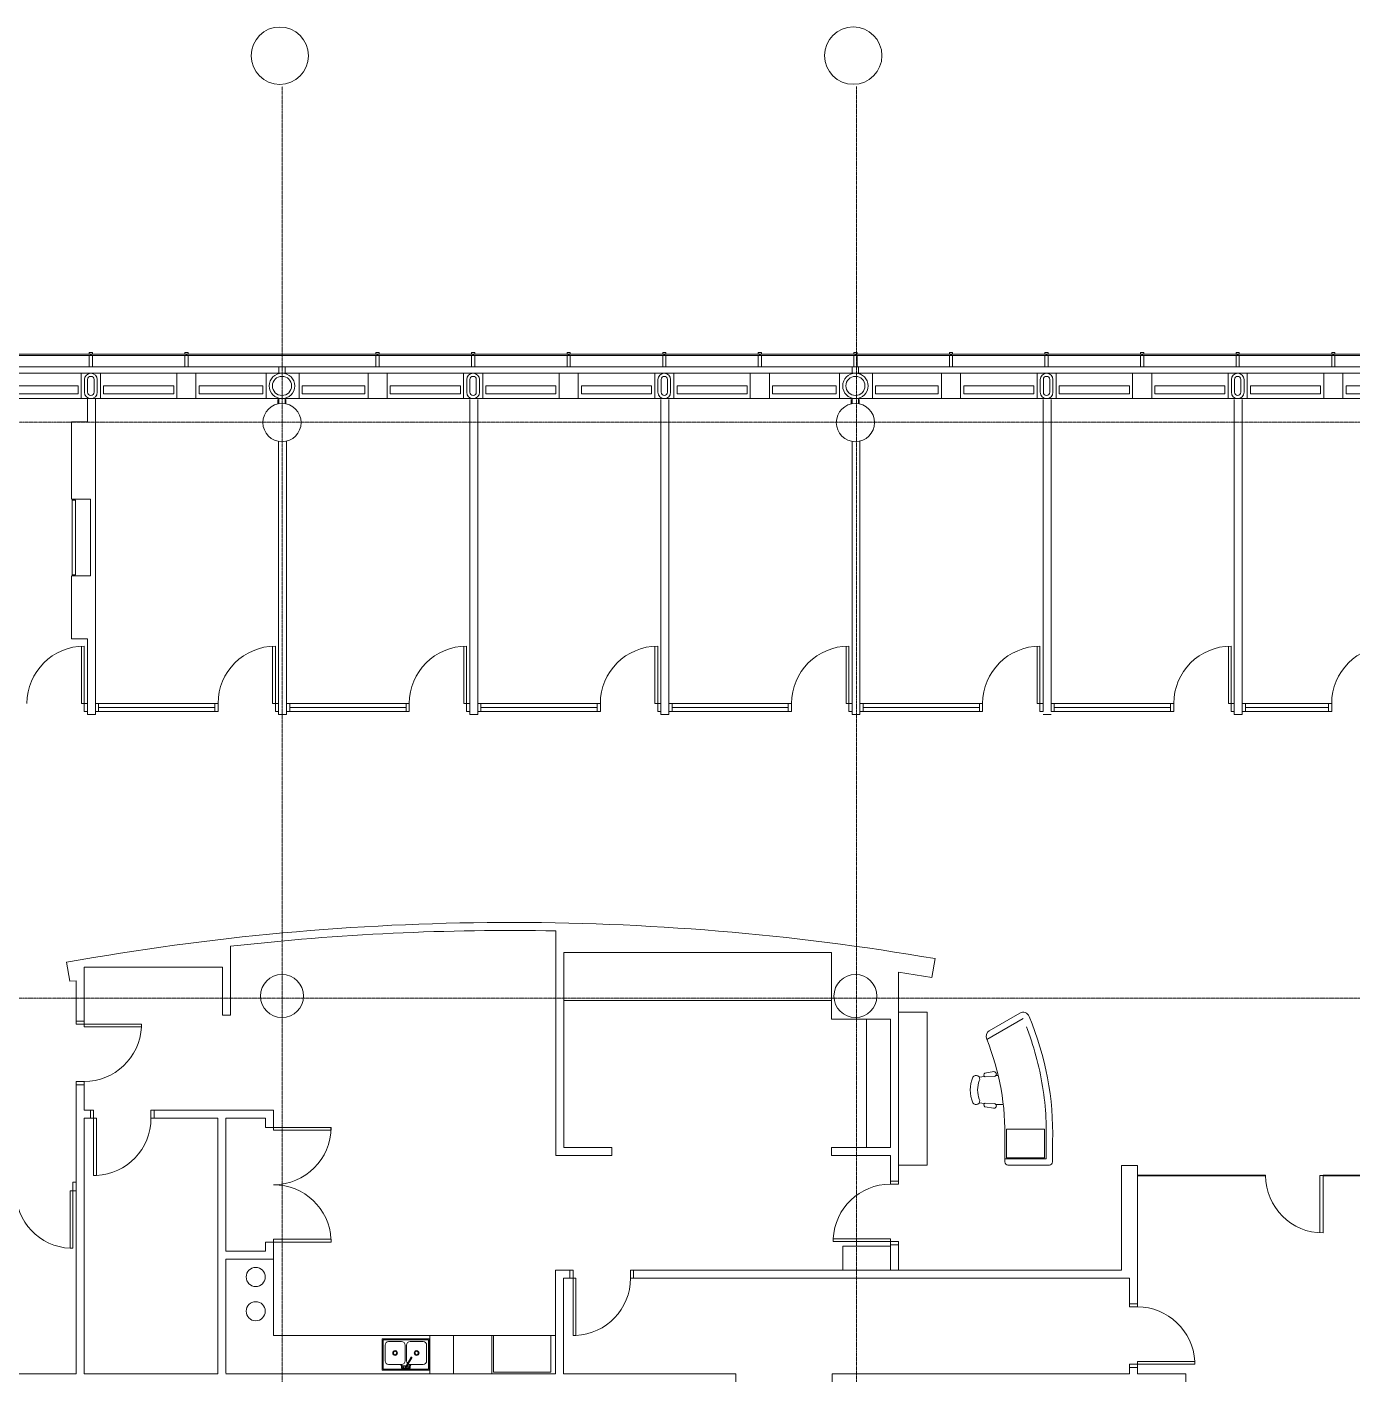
# Model space of a CAD drawing. Header units: inches. Extents: x 1756 to 10721, y -35 to 3002.
# Drawn here: x 7286 to 8118, y 2156 to 3002 of the extents above; entities that cross this region are included whole.
import ezdxf

# ---------------------------------------------------------------- set-up
doc = ezdxf.new("R2010")
doc.units = ezdxf.units.IN
doc.header["$MEASUREMENT"] = 0
for name, pattern in [('IMPORT-CENTER2 _2_', [1.125, 0.75, -0.125, 0.125, -0.125]), ('IMPORT-DGN Style 2 _2_', [122.782872, 73.669723, -49.113149]), ('IMPORT-DGN Style 3 _2_', [160.735309, 114.810935, -45.924374])]:
    doc.linetypes.add(name, pattern=pattern)
for name, color, linetype, lineweight in [('A-DOOR', 31, 'Continuous', 18), ('A-Eqpm', 250, 'Continuous', 9), ('A-flor-case', 250, 'Continuous', 9), ('A-flor-pfix', 250, 'Continuous', 9), ('A-FURN', 250, 'Continuous', 9), ('A-glaz', 250, 'Continuous', 9), ('A-GLAZ-SILL', 250, 'Continuous', 9), ('A-GRID', 250, 'Continuous', 9), ('A-WALL', 113, 'Continuous', 18), ('Occupancy Load Calculation', 250, 'Continuous', 9), ('S-Cols', 250, 'Continuous', 9), ('USB 03_modified_dwg', 252, 'Continuous', 9)]:
    doc.layers.add(name, color=color, linetype=linetype, lineweight=lineweight)

# ---------------------------------------------------------------- blocks, each defined once
blk = doc.blocks.new('USB 03_modified_dwg_ADO102-412644-Overall Floor Plan')
at = {"layer": 'A-DOOR', "color": 250, "lineweight": 9, "flags": 128}
blk.add_lwpolyline([(996.13, 2421.78), (996.13, 2385.83), (997.87, 2385.83), (997.87, 2421.83)], dxfattribs=at)
at = {"layer": 'A-DOOR', "color": 250, "lineweight": 9}
blk.add_arc((997.87, 2385.83), 36, 90, 180, dxfattribs=at)
blk = doc.blocks.new('USB 03_modified_dwg_ADO102-412647-Overall Floor Plan')
at = {"layer": 'A-DOOR', "color": 250, "lineweight": 9, "flags": 128}
blk.add_lwpolyline([(1095.25, 2421.78), (1095.25, 2385.83), (1097, 2385.83), (1097, 2421.83)], dxfattribs=at)
at = {"layer": 'A-DOOR', "color": 250, "lineweight": 9}
blk.add_arc((1097, 2385.83), 36, 90, 180, dxfattribs=at)
blk = doc.blocks.new('USB 03_modified_dwg_ADO102-412648-Overall Floor Plan')
at = {"layer": 'A-DOOR', "color": 250, "lineweight": 9, "flags": 128}
blk.add_lwpolyline([(876.13, 2421.78), (876.13, 2385.83), (877.87, 2385.83), (877.87, 2421.83)], dxfattribs=at)
at = {"layer": 'A-DOOR', "color": 250, "lineweight": 9}
blk.add_arc((877.87, 2385.83), 36, 90, 180, dxfattribs=at)
blk = doc.blocks.new('USB 03_modified_dwg_ADO102-412649-Overall Floor Plan')
at = {"layer": 'A-DOOR', "color": 250, "lineweight": 9, "flags": 128}
blk.add_lwpolyline([(756.13, 2421.78), (756.13, 2385.83), (757.87, 2385.83), (757.87, 2421.83)], dxfattribs=at)
at = {"layer": 'A-DOOR', "color": 250, "lineweight": 9}
blk.add_arc((757.87, 2385.83), 36, 90, 180, dxfattribs=at)
blk = doc.blocks.new('USB 03_modified_dwg_ADO102-412650-Overall Floor Plan')
at = {"layer": 'A-DOOR', "color": 250, "lineweight": 9, "flags": 128}
blk.add_lwpolyline([(636.13, 2421.78), (636.13, 2385.83), (637.87, 2385.83), (637.87, 2421.83)], dxfattribs=at)
at = {"layer": 'A-DOOR', "color": 250, "lineweight": 9}
blk.add_arc((637.87, 2385.83), 36, 90, 180, dxfattribs=at)
blk = doc.blocks.new('USB 03_modified_dwg_ADO102-412651-Overall Floor Plan')
at = {"layer": 'A-DOOR', "color": 250, "lineweight": 9, "flags": 128}
blk.add_lwpolyline([(516.13, 2421.78), (516.13, 2385.83), (517.87, 2385.83), (517.87, 2421.83)], dxfattribs=at)
at = {"layer": 'A-DOOR', "color": 250, "lineweight": 9}
blk.add_arc((517.87, 2385.83), 36, 90, 180, dxfattribs=at)
blk = doc.blocks.new('USB 03_modified_dwg_ADO102-412652-Overall Floor Plan')
at = {"layer": 'A-DOOR', "color": 250, "lineweight": 9, "flags": 128}
blk.add_lwpolyline([(396.13, 2421.78), (396.13, 2385.83), (397.87, 2385.83), (397.87, 2421.83)], dxfattribs=at)
at = {"layer": 'A-DOOR', "color": 250, "lineweight": 9}
blk.add_arc((397.87, 2385.83), 36, 90, 180, dxfattribs=at)
blk = doc.blocks.new('USB 03_modified_dwg_ADO102-412653-Overall Floor Plan')
at = {"layer": 'A-DOOR', "color": 250, "lineweight": 9, "flags": 128}
blk.add_lwpolyline([(276.13, 2421.78), (276.13, 2385.83), (277.87, 2385.83), (277.87, 2421.83)], dxfattribs=at)
at = {"layer": 'A-DOOR', "color": 250, "lineweight": 9}
blk.add_arc((277.87, 2385.83), 36, 90, 180, dxfattribs=at)
blk = doc.blocks.new('USB 03_modified_dwg_S2233T-412654-Overall Floor Plan')
at = {"layer": 'A-flor-pfix'}
for p, q in [((-2.52, 18.88), (0.07, 18.88)), ((-0.32, 19.56), (3.43, 13.07)), ((0.32, 19.94), (4.07, 13.44)), ((2.52, 18.88), (0.94, 18.88)), ((-14.5, 15.5), (-14.5, 4.5)), ((-12, 18), (-3, 18)), ((-0.5, 15.5), (-0.5, 4.5)), ((0.5, 15.5), (0.5, 4.5)), ((3, 18), (12, 18)), ((14.5, 15.5), (14.5, 4.5)), ((-12, 2), (-3, 2)), ((3, 2), (12, 2))]:
    blk.add_line(p, q, dxfattribs=at)
at = {"layer": 'A-flor-pfix', "flags": 128}
for points in [[(-16.5, 22), (16.5, 22), (16.5, 0), (-16.5, 0)], [(-15.75, 21.25), (15.75, 21.25), (15.75, 0.75), (-15.75, 0.75)]]:
    blk.add_lwpolyline(points, close=True, dxfattribs=at)
for points in [[(-2.58, 19.52), (-3.59, 18.51), (-3.24, 18.16), (-2.23, 19.17)], [(-3.13, 18.98), (-3.13, 20.63), (3.13, 20.63), (3.13, 18.98)], [(2.58, 19.52), (3.59, 18.51), (3.24, 18.16), (2.23, 19.17)]]:
    blk.add_lwpolyline(points, dxfattribs=at)
at = {"layer": 'A-flor-pfix'}
for centre, radius in [((-7.5, 10), 1.69), ((-7.5, 10), 1.13), ((7.5, 10), 1.69), ((7.5, 10), 1.13)]:
    blk.add_circle(centre, radius, dxfattribs=at)
for centre, radius, start, end in [((-2, 19.75), 0.625, 248.58324, 201.41676), ((0, 19.75), 0.375, 30.00073, 210.00597), ((2, 19.75), 0.625, 338.5744, 291.40791), ((-12, 15.5), 2.5, 90, 180), ((-3, 15.5), 2.5, 360, 90), ((3, 15.5), 2.5, 139.83366, 180), ((3, 15.5), 2.5, 90, 122.24824), ((3.75, 13.25), 0.375, 209.99549, 30.00073), ((12, 15.5), 2.5, 360, 90), ((-12, 4.5), 2.5, 180, 270), ((-3, 4.5), 2.5, 270, 0), ((3, 4.5), 2.5, 180, 270), ((12, 4.5), 2.5, 270, 0)]:
    blk.add_arc(centre, radius, start, end, dxfattribs=at)
blk = doc.blocks.new('USB 03_modified_dwg-397434-Overall Floor Plan')
at = {"layer": 'A-DOOR', "color": 250, "lineweight": 9, "flags": 128}
for points in [[(272.74, 2186.52), (277.74, 2186.52), (277.74, 2184.52), (272.74, 2184.52)], [(277.74, 2184.52), (313.7, 2184.52), (313.7, 2182.77), (277.74, 2182.77)], [(272.74, 2148.52), (277.74, 2148.52), (277.74, 2146.52), (272.74, 2146.52)], [(283.74, 2125.52), (285.49, 2125.52), (285.49, 2089.56), (283.74, 2089.56)], [(396.74, 2119.73), (432.77, 2119.73), (432.77, 2117.98), (396.74, 2117.98)], [(270.74, 2085.33), (272.74, 2085.33), (272.74, 2079.83), (270.74, 2079.83)], [(268.99, 2079.83), (270.74, 2079.83), (270.74, 2043.83), (268.99, 2043.83)], [(396.74, 2049.48), (432.77, 2049.48), (432.77, 2047.73), (396.74, 2047.73)], [(784, 2048.08), (748.04, 2048.08), (748.04, 2049.83), (784, 2049.83)], [(584.75, 2025.08), (586.5, 2025.08), (586.5, 1989.12), (584.75, 1989.12)], [(939, 1972.83), (975, 1972.83), (975, 1971.08), (939, 1971.08)]]:
    blk.add_lwpolyline(points, close=True, dxfattribs=at)
blk.add_lwpolyline([(1053.58, 2053.53), (1053.58, 2089.53), (1055.58, 2089.53), (1055.58, 2053.47)], dxfattribs=at)
at = {"layer": 'A-DOOR', "color": 250, "lineweight": 9}
for centre, radius, start, end in [((277.74, 2184.52), 36, 270, 357.21369), ((283.74, 2125.52), 36, 272.78631, 0), ((396.75, 2119.75), 36.01, 269.97742, 359.97739), ((1055.58, 2089.53), 36.06, 180, 270), ((396.72, 2047.64), 36.09, 2.92946, 89.94712), ((784, 2048.08), 36, 90, 177.21369), ((270.82, 2079.86), 36.08, 180.05209, 267.09391), ((584.67, 2025.11), 36.08, 272.90609, 359.94791), ((938.97, 1971), 36.08, 2.90609, 89.94791)]:
    blk.add_arc(centre, radius, start, end, dxfattribs=at)
at = {"layer": 'A-Eqpm', "flags": 128}
for points in [[(270.37, 2513.51), (272.37, 2513.51), (272.37, 2466.51), (270.37, 2466.51)], [(494.75, 1965.08), (494.75, 1989.08), (509.75, 1989.08), (509.75, 1965.08)], [(509.75, 1965.08), (509.75, 1989.08), (533.75, 1989.08), (533.75, 1965.08)], [(534.75, 1989.08), (534.75, 1966.08), (570.75, 1966.08), (570.75, 1989.08)]]:
    blk.add_lwpolyline(points, close=True, dxfattribs=at)
at = {"layer": 'A-Eqpm'}
for centre in [(385.49, 2025.83), (385.49, 2004.33)]:
    blk.add_circle(centre, 6, dxfattribs=at)
at = {"layer": 'A-flor-case'}
blk.add_line((747, 2199.46), (579, 2199.46), dxfattribs=at)
at = {"layer": 'A-flor-case', "flags": 128}
for points in [[(807, 2192.08), (789, 2192.08), (789, 2096.08), (807, 2096.08)], [(784, 2187.58), (769, 2187.58), (769, 2107.08), (784, 2107.08)], [(754, 2045.08), (784, 2045.08), (784, 2030.08), (754, 2030.08)]]:
    blk.add_lwpolyline(points, close=True, dxfattribs=at)
blk.add_lwpolyline([(573.75, 1989.08), (396.74, 1989.08), (396.74, 2037.08)], dxfattribs=at)
at = {"layer": 'A-FURN'}
for p, q in [((846.05, 2180.42), (865.25, 2191.54)), ((843.12, 2151.63), (839.7, 2151.32)), ((843.31, 2153.74), (848.94, 2154.72)), ((843.51, 2151.48), (849.24, 2151.64)), ((851.66, 2152.32), (850.2, 2152.28)), ((843.12, 2134.8), (839.7, 2135.11)), ((843.31, 2132.69), (848.94, 2131.71)), ((843.51, 2134.95), (849.24, 2134.79)), ((854.82, 2134.04), (850.2, 2134.15)), ((885.75, 2098.08), (885.75, 2110.79)), ((883.75, 2096.08), (857.75, 2096.08))]:
    blk.add_line(p, q, dxfattribs=at)
at = {"layer": 'A-FURN', "linetype": 'IMPORT-DGN Style 2 _2_'}
blk.add_line((844.54, 2174.92), (867.24, 2188.08), dxfattribs=at)
at = {"layer": 'A-FURN', "linetype": 'IMPORT-DGN Style 3 _2_', "flags": 128}
blk.add_lwpolyline([(856.75, 2100.58), (856.75, 2118.58), (880.75, 2118.58), (880.75, 2100.58)], close=True, dxfattribs=at)
at = {"layer": 'A-FURN', "flags": 128}
blk.add_lwpolyline([(855.75, 2099.08), (855.75, 2098.08), (855.75, 2111.24)], dxfattribs=at)
at = {"layer": 'A-FURN', "linetype": 'IMPORT-DGN Style 2 _2_', "flags": 128}
blk.add_lwpolyline([(881.75, 2110.84), (881.75, 2100.08), (855.75, 2100.08)], dxfattribs=at)
at = {"layer": 'A-FURN'}
for centre, radius, start, end in [((867.25, 2188.08), 4, 18.85637, 120.08741), ((697.47, 2116.2), 188.36, 358.35143, 22.85768), ((848.05, 2176.96), 4, 120.08741, 206.61805), ((697.47, 2116.2), 158.36, 358.20204, 21.85364), ((857.75, 2111.21), 2, 178.21329, 180), ((887.75, 2110.76), 2, 178.36012, 180), ((857.75, 2098.08), 2, 180, 270), ((883.75, 2098.08), 2, 270, 0)]:
    blk.add_arc(centre, radius, start, end, dxfattribs=at)
at = {"layer": 'A-FURN', "linetype": 'IMPORT-DGN Style 2 _2_'}
blk.add_arc((697.47, 2116.2), 184.36, 358.33364, 22.94403, dxfattribs=at)
at = {"layer": 'A-FURN'}
for centre, major_axis, start_param, end_param in [((855.84, 2143.22), (21.74, 0), 2.744723, 3.538462), ((837.76, 2150.12), (2.31, 0), 5.765128, 8.8791), ((856.17, 2143.22), (17.49, 0), 2.787525, 3.49566), ((843.78, 2152.64), (1.24, 0), 1.958669, 4.498016), ((848.84, 2153.16), (1.64, 0), 4.956854, 7.792664), ((837.76, 2136.31), (2.31, 0), 3.68727, 6.801243), ((843.78, 2133.79), (1.24, 0), 1.78517, 4.324516), ((848.84, 2133.27), (1.64, 0), 4.773706, 7.609517)]:
    blk.add_ellipse(centre, major_axis=major_axis, ratio=0.958333, start_param=start_param, end_param=end_param, dxfattribs=at)
at = {"layer": 'A-glaz'}
for p, q in [((281.75, 2604.2), (281.75, 2605.2)), ((282.25, 2604.2), (282.25, 2605.2)), ((341.75, 2604.2), (341.75, 2605.2)), ((342.25, 2604.2), (342.25, 2605.2)), ((461.75, 2604.2), (461.75, 2605.2)), ((462.25, 2604.2), (462.25, 2605.2)), ((521.75, 2604.2), (521.75, 2605.2)), ((522.25, 2604.2), (522.25, 2605.2)), ((581.75, 2604.2), (581.75, 2605.2)), ((582.25, 2604.2), (582.25, 2605.2)), ((641.75, 2604.2), (641.75, 2605.2)), ((642.25, 2604.2), (642.25, 2605.2)), ((701.75, 2604.2), (701.75, 2605.2)), ((702.25, 2604.2), (702.25, 2605.2)), ((761.75, 2604.2), (761.75, 2605.2)), ((762.25, 2604.2), (762.25, 2605.2)), ((821.75, 2604.2), (821.75, 2605.2)), ((822.25, 2604.2), (822.25, 2605.2)), ((881.75, 2604.2), (881.75, 2605.2)), ((882.25, 2604.2), (882.25, 2605.2)), ((941.75, 2604.2), (941.75, 2605.2)), ((942.25, 2604.2), (942.25, 2605.2)), ((1001.75, 2604.2), (1001.75, 2605.2)), ((1002.25, 2604.2), (1002.25, 2605.2)), ((1061.75, 2604.2), (1061.75, 2605.2)), ((1062.25, 2604.2), (1062.25, 2605.2)), ((281, 2597.2), (281, 2604.2)), ((283, 2597.2), (283, 2604.2)), ((341, 2597.2), (341, 2604.2)), ((343, 2597.2), (343, 2604.2)), ((461, 2597.2), (461, 2604.2)), ((463, 2597.2), (463, 2604.2)), ((521, 2597.2), (521, 2604.2)), ((523, 2597.2), (523, 2604.2)), ((581, 2597.2), (581, 2604.2)), ((583, 2597.2), (583, 2604.2)), ((641, 2597.2), (641, 2604.2)), ((643, 2597.2), (643, 2604.2)), ((701, 2597.2), (701, 2604.2)), ((703, 2597.2), (703, 2604.2)), ((761, 2597.2), (761, 2604.2)), ((763, 2597.2), (763, 2604.2)), ((821, 2597.2), (821, 2604.2)), ((823, 2597.2), (823, 2604.2)), ((881, 2597.2), (881, 2604.2)), ((883, 2597.2), (883, 2604.2)), ((941, 2597.2), (941, 2604.2)), ((943, 2597.2), (943, 2604.2)), ((1001, 2597.2), (1001, 2604.2)), ((1003, 2597.2), (1003, 2604.2)), ((1061, 2597.2), (1061, 2604.2)), ((1063, 2597.2), (1063, 2604.2)), ((359.87, 2383.33), (286.87, 2383.33)), ((479.87, 2383.33), (406.87, 2383.33)), ((599.87, 2383.33), (526.87, 2383.33)), ((719.87, 2383.33), (646.87, 2383.33)), ((839.87, 2383.33), (766.87, 2383.33)), ((959.87, 2383.33), (886.87, 2383.33)), ((1059, 2383.33), (1006.87, 2383.33))]:
    blk.add_line(p, q, dxfattribs=at)
at = {"layer": 'A-glaz', "flags": 128}
for points in [[(2965, 2602.79), (2966.25, 2602.79), (2966.25, 2605.2), (-0.87, 2605.2), (-0.87, 2563.2)], [(283, 2605.2), (283, 2606.2), (281, 2606.2), (281, 2605.2)], [(343, 2605.2), (343, 2606.2), (341, 2606.2), (341, 2605.2)], [(463, 2605.2), (463, 2606.2), (461, 2606.2), (461, 2605.2)], [(523, 2605.2), (523, 2606.2), (521, 2606.2), (521, 2605.2)], [(583, 2605.2), (583, 2606.2), (581, 2606.2), (581, 2605.2)], [(643, 2605.2), (643, 2606.2), (641, 2606.2), (641, 2605.2)], [(703, 2605.2), (703, 2606.2), (701, 2606.2), (701, 2605.2)], [(763, 2605.2), (763, 2606.2), (761, 2606.2), (761, 2605.2)], [(823, 2605.2), (823, 2606.2), (821, 2606.2), (821, 2605.2)], [(881, 2605.2), (881, 2606.2), (883, 2606.2), (883, 2605.2)], [(943, 2605.2), (943, 2606.2), (941, 2606.2), (941, 2605.2)], [(1001, 2605.2), (1001, 2606.2), (1003, 2606.2), (1003, 2605.2)], [(1061, 2605.2), (1061, 2606.2), (1063, 2606.2), (1063, 2605.2)], [(0.13, 2563.2), (0.13, 2604.2), (2966.25, 2604.2)]]:
    blk.add_lwpolyline(points, dxfattribs=at)
for points in [[(1019.53, 2089.78), (939, 2089.78), (939, 2089.28), (1019.53, 2089.28)], [(1055.58, 2089.78), (1094, 2089.78), (1094, 2089.28), (1055.58, 2089.28)]]:
    blk.add_lwpolyline(points, close=True, dxfattribs=at)
at = {"layer": 'A-GLAZ-SILL'}
for p, q in [((5.62, 2597.2), (2957, 2597.2)), ((359.87, 2385.83), (286.87, 2385.83)), ((479.87, 2385.83), (406.87, 2385.83)), ((599.87, 2385.83), (526.87, 2385.83)), ((719.87, 2385.83), (646.87, 2385.83)), ((839.87, 2385.83), (766.87, 2385.83)), ((959.87, 2385.83), (886.87, 2385.83)), ((1059, 2385.83), (1006.87, 2385.83)), ((359.87, 2380.83), (286.87, 2380.83)), ((479.87, 2380.83), (406.87, 2380.83)), ((599.87, 2380.83), (526.87, 2380.83)), ((719.87, 2380.83), (646.87, 2380.83)), ((839.87, 2380.83), (766.87, 2380.83)), ((959.87, 2380.83), (886.87, 2380.83)), ((1059, 2380.83), (1006.87, 2380.83))]:
    blk.add_line(p, q, dxfattribs=at)
at = {"layer": 'A-GLAZ-SILL', "flags": 128}
for points in [[(276, 2593.2), (276, 2577.2), (276, 2593.2), (228, 2593.2), (228, 2577.2), (276, 2577.2), (228, 2577.2), (228, 2593.2)], [(336, 2593.2), (288, 2593.2), (288, 2577.2), (336, 2577.2), (288, 2577.2), (288, 2593.2), (336, 2593.2), (336, 2577.2)], [(392, 2593.2), (392, 2577.2), (392, 2593.2), (348, 2593.2), (348, 2577.2), (392, 2577.2), (348, 2577.2), (348, 2593.2)], [(456, 2593.2), (412.81, 2593.2), (412.81, 2577.2), (456, 2577.2), (456, 2593.2), (456, 2577.2), (412.81, 2577.2), (412.81, 2593.2)], [(516, 2593.2), (516, 2577.2), (468, 2577.2), (468, 2593.2), (516, 2593.2), (516, 2577.2), (468, 2577.2), (468, 2593.2)], [(576, 2593.2), (576, 2577.2), (528, 2577.2), (528, 2593.2), (576, 2593.2), (576, 2577.2), (528, 2577.2), (528, 2593.2)], [(636, 2593.2), (636, 2577.2), (636, 2593.2), (588, 2593.2), (588, 2577.2), (636, 2577.2), (588, 2577.2), (588, 2593.2)], [(696, 2593.2), (696, 2577.2), (696, 2593.2), (648, 2593.2), (648, 2577.2), (696, 2577.2), (648, 2577.2), (648, 2593.2)], [(752, 2593.2), (752, 2577.2), (708, 2577.2), (708, 2593.2), (752, 2593.2), (752, 2577.2), (708, 2577.2), (708, 2593.2)], [(816, 2593.2), (816, 2577.2), (772.81, 2577.2), (772.81, 2593.2), (816, 2593.2), (772.81, 2593.2), (772.81, 2577.2), (816, 2577.2)], [(876, 2593.2), (828, 2593.2), (828, 2577.2), (876, 2577.2), (828, 2577.2), (828, 2593.2), (876, 2593.2), (876, 2577.2)], [(936, 2593.2), (888, 2593.2), (888, 2577.2), (936, 2577.2), (888, 2577.2), (888, 2593.2), (936, 2593.2), (936, 2577.2)], [(996, 2593.2), (948, 2593.2), (948, 2577.2), (996, 2577.2), (948, 2577.2), (948, 2593.2), (996, 2593.2), (996, 2577.2)], [(1056, 2593.2), (1008, 2593.2), (1008, 2577.2), (1056, 2577.2), (1056, 2593.2), (1056, 2577.2), (1008, 2577.2), (1008, 2593.2)], [(1112, 2593.2), (1068, 2593.2), (1068, 2577.2), (1112, 2577.2), (1112, 2593.2), (1112, 2577.2), (1068, 2577.2), (1068, 2593.2)], [(230, 2580.2), (230, 2585.2), (274, 2585.2), (274, 2580.2), (230, 2580.2), (274, 2580.2), (274, 2585.2), (230, 2585.2)], [(290, 2580.2), (334, 2580.2), (334, 2585.2), (290, 2585.2), (290, 2580.2), (290, 2585.2), (334, 2585.2), (334, 2580.2)], [(390, 2580.2), (390, 2585.2), (350, 2585.2), (350, 2580.2), (390, 2580.2), (350, 2580.2), (350, 2585.2), (390, 2585.2)], [(414.7, 2580.2), (414.7, 2585.2), (454, 2585.2), (454, 2580.2), (414.7, 2580.2), (414.7, 2585.2), (454, 2585.2), (454, 2580.2)], [(470, 2580.2), (470, 2585.2), (514, 2585.2), (514, 2580.2), (514, 2585.2), (470, 2585.2), (470, 2580.2), (514, 2580.2)], [(530, 2580.2), (574, 2580.2), (574, 2585.2), (530, 2585.2), (530, 2580.2), (530, 2585.2), (574, 2585.2), (574, 2580.2)], [(590, 2580.2), (634, 2580.2), (590, 2580.2), (590, 2585.2), (634, 2585.2), (634, 2580.2), (634, 2585.2), (590, 2585.2)], [(650, 2580.2), (694, 2580.2), (694, 2585.2), (650, 2585.2), (694, 2585.2), (694, 2580.2), (650, 2580.2), (650, 2585.2)], [(750, 2580.2), (710, 2580.2), (750, 2580.2), (750, 2585.2), (710, 2585.2), (710, 2580.2), (710, 2585.2), (750, 2585.2)], [(774.7, 2580.2), (814, 2580.2), (774.7, 2580.2), (774.7, 2585.2), (814, 2585.2), (814, 2580.2), (814, 2585.2), (774.7, 2585.2)], [(830, 2580.2), (874, 2580.2), (830, 2580.2), (830, 2585.2), (874, 2585.2), (874, 2580.2), (874, 2585.2), (830, 2585.2)], [(890, 2580.2), (890, 2585.2), (934, 2585.2), (934, 2580.2), (934, 2585.2), (890, 2585.2), (890, 2580.2), (934, 2580.2)], [(950, 2580.2), (950, 2585.2), (994, 2585.2), (994, 2580.2), (950, 2580.2), (994, 2580.2), (994, 2585.2), (950, 2585.2)], [(1010, 2580.2), (1054, 2580.2), (1010, 2580.2), (1010, 2585.2), (1054, 2585.2), (1054, 2580.2), (1054, 2585.2), (1010, 2585.2)], [(1110, 2580.2), (1070, 2580.2), (1110, 2580.2), (1110, 2585.2), (1070, 2585.2), (1070, 2580.2), (1070, 2585.2), (1110, 2585.2)]]:
    blk.add_lwpolyline(points, close=True, dxfattribs=at)
at = {"layer": 'A-GRID', "linetype": 'IMPORT-CENTER2 _2_'}
for p, q in [((402.19, 1124.95), (402.19, 2773.12)), ((762.68, 1959.45), (762.68, 2773.17)), ((3130.32, 2562.48), (-371.64, 2562.48)), ((-371.64, 2200.94), (3130.25, 2200.94))]:
    blk.add_line(p, q, dxfattribs=at)
at = {"layer": 'A-GRID'}
for centre in [(400.63, 2792.49), (760.63, 2792.54)]:
    blk.add_circle(centre, 18, dxfattribs=at)
at = {"layer": 'A-WALL', "color": 250, "lineweight": 9}
for p, q in [((400, 2592.95), (400, 2597.2)), ((404, 2592.95), (404, 2597.2)), ((760, 2592.95), (760, 2597.2)), ((764, 2592.95), (764, 2597.2)), ((288, 2593.2), (276, 2593.2)), ((348, 2593.2), (336, 2593.2)), ((412.81, 2593.2), (392, 2593.2)), ((468, 2593.2), (456, 2593.2)), ((528, 2593.2), (516, 2593.2)), ((588, 2593.2), (576, 2593.2)), ((648, 2593.2), (636, 2593.2)), ((708, 2593.2), (696, 2593.2)), ((772.81, 2593.2), (752, 2593.2)), ((828, 2593.2), (816, 2593.2)), ((888, 2593.2), (876, 2593.2)), ((948, 2593.2), (936, 2593.2)), ((1008, 2593.2), (996, 2593.2)), ((1068, 2593.2), (1056, 2593.2)), ((288, 2577.2), (276, 2577.2)), ((279.87, 2562.58), (279.87, 2577.2)), ((279.87, 2577.2), (279.87, 2562.58)), ((284.87, 2378.83), (284.87, 2577.2)), ((284.87, 2577.2), (284.87, 2378.83)), ((348, 2577.2), (336, 2577.2)), ((412.81, 2577.2), (392, 2577.2)), ((399.39, 2573.91), (399.39, 2576.61)), ((399.39, 2576.61), (399.39, 2573.91)), ((400, 2574.03), (400, 2577.45)), ((404, 2574.03), (404, 2577.45)), ((404.39, 2573.96), (404.39, 2576.61)), ((404.39, 2576.61), (404.39, 2573.96)), ((468, 2577.2), (456, 2577.2)), ((528, 2577.2), (516, 2577.2)), ((519.87, 2378.83), (519.87, 2576.61)), ((519.87, 2576.61), (519.87, 2378.83)), ((524.87, 2378.83), (524.87, 2576.61)), ((524.87, 2576.61), (524.87, 2378.83)), ((588, 2577.2), (576, 2577.2)), ((648, 2577.2), (636, 2577.2)), ((639.87, 2378.83), (639.87, 2576.61)), ((639.87, 2576.61), (639.87, 2378.83)), ((644.87, 2378.83), (644.87, 2576.61)), ((644.87, 2576.61), (644.87, 2378.83)), ((708, 2577.2), (696, 2577.2)), ((772.81, 2577.2), (752, 2577.2)), ((759.39, 2573.91), (759.39, 2576.61)), ((759.39, 2576.61), (759.39, 2573.91)), ((760, 2574.03), (760, 2577.45)), ((764, 2574.03), (764, 2577.45)), ((764.39, 2573.96), (764.39, 2576.61)), ((764.39, 2576.61), (764.39, 2573.96)), ((828, 2577.2), (816, 2577.2)), ((888, 2577.2), (876, 2577.2)), ((879.87, 2385.83), (879.87, 2576.61)), ((879.87, 2576.61), (879.87, 2385.83)), ((884.87, 2385.83), (884.87, 2576.61)), ((884.87, 2576.61), (884.87, 2385.83)), ((948, 2577.2), (936, 2577.2)), ((1008, 2577.2), (996, 2577.2)), ((999.87, 2378.83), (999.87, 2576.61)), ((999.87, 2576.61), (999.87, 2378.83)), ((1004.87, 2378.83), (1004.87, 2576.61)), ((1004.87, 2576.61), (1004.87, 2378.83)), ((1068, 2577.2), (1056, 2577.2)), ((279.87, 2562.58), (269.88, 2562.58)), ((279.87, 2562.58), (269.88, 2562.58)), ((269.88, 2562.58), (269.88, 2514.01)), ((269.88, 2562.58), (269.88, 2514.01)), ((399.87, 2378.83), (399.87, 2550.49)), ((399.87, 2550.49), (399.87, 2378.83)), ((404.87, 2378.83), (404.87, 2550.44)), ((404.87, 2550.44), (404.87, 2378.83)), ((759.87, 2378.83), (759.87, 2550.49)), ((759.87, 2550.49), (759.87, 2378.83)), ((764.87, 2378.83), (764.87, 2550.44)), ((764.87, 2550.44), (764.87, 2378.83)), ((269.88, 2514.01), (281.88, 2514.01)), ((269.88, 2514.01), (281.88, 2514.01)), ((281.88, 2514.01), (281.88, 2466.01)), ((281.88, 2514.01), (281.88, 2466.01)), ((281.88, 2466.01), (269.88, 2466.01)), ((281.88, 2466.01), (269.88, 2466.01)), ((269.88, 2466.01), (269.88, 2426.33)), ((269.88, 2466.01), (269.88, 2426.33)), ((279.87, 2426.33), (269.88, 2426.33)), ((279.87, 2426.33), (269.88, 2426.33)), ((279.87, 2378.83), (279.87, 2426.33)), ((279.87, 2426.33), (279.87, 2378.83)), ((359.87, 2380.83), (359.87, 2385.83)), ((359.87, 2380.83), (359.87, 2385.83)), ((361.88, 2385.83), (359.87, 2385.83)), ((359.87, 2385.83), (361.88, 2385.83)), ((361.88, 2380.83), (361.88, 2385.83)), ((361.88, 2380.83), (361.88, 2385.83)), ((479.87, 2380.83), (479.87, 2385.83)), ((479.87, 2380.83), (479.87, 2385.83)), ((481.88, 2385.83), (479.87, 2385.83)), ((479.87, 2385.83), (481.88, 2385.83)), ((481.88, 2380.83), (481.88, 2385.83)), ((481.88, 2380.83), (481.88, 2385.83)), ((599.87, 2380.83), (599.87, 2385.83)), ((599.87, 2380.83), (599.87, 2385.83)), ((601.88, 2385.83), (599.87, 2385.83)), ((599.87, 2385.83), (601.88, 2385.83)), ((601.88, 2380.83), (601.88, 2385.83)), ((601.88, 2380.83), (601.88, 2385.83)), ((719.87, 2380.83), (719.87, 2385.83)), ((719.87, 2380.83), (719.87, 2385.83)), ((721.88, 2385.83), (719.87, 2385.83)), ((719.87, 2385.83), (721.88, 2385.83)), ((721.88, 2380.83), (721.88, 2385.83)), ((721.88, 2380.83), (721.88, 2385.83)), ((839.87, 2380.83), (839.87, 2385.83)), ((839.87, 2380.83), (839.87, 2385.83)), ((841.88, 2385.83), (839.87, 2385.83)), ((839.87, 2385.83), (841.88, 2385.83)), ((841.88, 2380.83), (841.88, 2385.83)), ((841.88, 2380.83), (841.88, 2385.83)), ((959.87, 2380.83), (959.87, 2385.83)), ((959.87, 2380.83), (959.87, 2385.83)), ((961.88, 2385.83), (959.87, 2385.83)), ((959.87, 2385.83), (961.88, 2385.83)), ((961.88, 2380.83), (961.88, 2385.83)), ((961.88, 2380.83), (961.88, 2385.83)), ((1059, 2380.83), (1059, 2385.83)), ((1059, 2380.83), (1059, 2385.83)), ((1061, 2385.83), (1059, 2385.83)), ((1059, 2385.83), (1061, 2385.83)), ((1061, 2380.83), (1061, 2385.83)), ((1061, 2380.83), (1061, 2385.83)), ((284.87, 2378.83), (279.87, 2378.83)), ((284.87, 2378.83), (279.87, 2378.83)), ((361.88, 2380.83), (359.87, 2380.83)), ((359.87, 2380.83), (361.88, 2380.83)), ((404.87, 2378.83), (399.87, 2378.83)), ((404.87, 2378.83), (399.87, 2378.83)), ((481.88, 2380.83), (479.87, 2380.83)), ((479.87, 2380.83), (481.88, 2380.83)), ((519.87, 2378.83), (524.87, 2378.83)), ((519.87, 2378.83), (524.87, 2378.83)), ((601.88, 2380.83), (599.87, 2380.83)), ((599.87, 2380.83), (601.88, 2380.83)), ((644.87, 2378.83), (639.87, 2378.83)), ((644.87, 2378.83), (639.87, 2378.83)), ((721.88, 2380.83), (719.87, 2380.83)), ((719.87, 2380.83), (721.88, 2380.83)), ((759.87, 2378.83), (764.87, 2378.83)), ((759.87, 2378.83), (764.87, 2378.83)), ((841.88, 2380.83), (839.87, 2380.83)), ((839.87, 2380.83), (841.88, 2380.83)), ((884.87, 2378.83), (879.87, 2378.83)), ((879.87, 2378.83), (884.87, 2378.83)), ((961.88, 2380.83), (959.87, 2380.83)), ((959.87, 2380.83), (961.88, 2380.83)), ((1004.87, 2378.83), (999.87, 2378.83)), ((1004.87, 2378.83), (999.87, 2378.83)), ((1061, 2380.83), (1059, 2380.83)), ((1059, 2380.83), (1061, 2380.83))]:
    blk.add_line(p, q, dxfattribs=at)
at = {"layer": 'A-WALL', "color": 250, "lineweight": 9, "flags": 128}
for points in [[(277.87, 2385.83), (279.87, 2385.83), (279.87, 2380.83), (277.87, 2380.83)], [(286.87, 2385.83), (284.87, 2385.83), (284.87, 2380.83), (286.87, 2380.83)], [(397.87, 2385.83), (399.87, 2385.83), (399.87, 2380.83), (397.87, 2380.83)], [(406.87, 2385.83), (404.87, 2385.83), (404.87, 2380.83), (406.87, 2380.83)], [(517.87, 2385.83), (519.87, 2385.83), (519.87, 2380.83), (517.87, 2380.83)], [(526.87, 2385.83), (524.87, 2385.83), (524.87, 2380.83), (526.87, 2380.83)], [(637.87, 2385.83), (639.87, 2385.83), (639.87, 2380.83), (637.87, 2380.83)], [(646.87, 2385.83), (644.87, 2385.83), (644.87, 2380.83), (646.87, 2380.83)], [(757.88, 2385.83), (759.87, 2385.83), (759.87, 2380.83), (757.88, 2380.83)], [(766.87, 2385.83), (764.87, 2385.83), (764.87, 2380.83), (766.87, 2380.83)], [(877.87, 2385.83), (879.87, 2385.83), (879.87, 2380.83), (877.87, 2380.83)], [(886.87, 2385.83), (884.87, 2385.83), (884.87, 2380.83), (886.87, 2380.83)], [(997.87, 2385.83), (999.87, 2385.83), (999.87, 2380.83), (997.87, 2380.83)], [(1006.87, 2385.83), (1004.87, 2385.83), (1004.87, 2380.83), (1006.87, 2380.83)], [(283.74, 2130.52), (281.74, 2130.52), (281.74, 2125.52), (283.74, 2125.52)], [(319.74, 2130.52), (321.74, 2130.52), (321.74, 2125.52), (319.74, 2125.52)], [(784, 2048.08), (789, 2048.08), (789, 2046.08), (784, 2046.08)], [(582.75, 2030.08), (584.75, 2030.08), (584.75, 2025.08), (582.75, 2025.08)], [(620.75, 2030.08), (622.75, 2030.08), (622.75, 2025.08), (620.75, 2025.08)], [(934, 1971.08), (939, 1971.08), (939, 1969.08), (934, 1969.08)]]:
    blk.add_lwpolyline(points, close=True, dxfattribs=at)
for points in [[(812.02, 2225.69), (810.07, 2213.85), (789, 2217.15), (789, 2086.08), (784, 2086.08), (784, 2084.08), (789, 2084.08), (789, 2086.08), (784, 2086.08), (784, 2102.08), (747, 2102.08), (747, 2107.08), (784, 2107.08), (784, 2187.58), (747, 2187.58), (747, 2229.46), (579, 2229.46), (579, 2107.08), (609, 2107.08), (609, 2102.08), (574, 2102.08), (574, 2243.13)], [(369.75, 2233.44), (369.75, 2190.25), (364.75, 2190.25), (364.75, 2220.25), (277.74, 2220.25), (277.74, 2186.52), (272.74, 2186.52), (272.74, 2211.81), (268.86, 2211.49), (266.75, 2223.38)], [(5.62, 1965.08), (272.74, 1965.08), (272.74, 2146.52), (277.74, 2146.52), (277.74, 2130.52), (281.74, 2130.52), (281.74, 2125.52), (277.74, 2125.52), (277.74, 1965.08), (361.74, 1965.08)], [(366.74, 1965.39), (366.74, 2037.08), (396.74, 2037.08), (396.74, 2047.73), (391.74, 2047.73), (391.74, 2042.08), (366.74, 2042.08), (366.74, 2125.52), (391.74, 2125.52), (391.74, 2119.73), (396.74, 2119.73), (396.74, 2130.52), (321.74, 2130.52), (321.74, 2125.52), (361.74, 2125.52), (361.74, 1965.08)], [(939, 2007.08), (939, 2095.78), (929, 2095.78), (929, 2030.08), (622.75, 2030.08), (622.75, 2025.08), (934, 2025.08), (934, 2009.08), (939, 2009.08), (939, 2007.08), (934, 2007.08), (934, 2009.08)], [(789, 2030.08), (789, 2046.08), (784, 2046.08), (784, 2030.08)], [(366.74, 1965.08), (573.75, 1965.08), (573.75, 2030.08), (582.75, 2030.08), (582.75, 2025.08), (578.75, 2025.08), (578.75, 1965.08), (687, 1965.08)], [(691.5, 1928.7), (687, 1928.7), (687, 1965.08)], [(934, 1969.08), (934, 1965.08), (747.5, 1965.08), (747.5, 1928.7), (731.5, 1928.7)], [(939, 1969.08), (939, 1965.08), (969.5, 1965.08), (969.5, 1686.2), (1040.75, 1686.2)]]:
    blk.add_lwpolyline(points, dxfattribs=at)
at = {"layer": 'A-WALL', "color": 250, "lineweight": 9}
for radius, start, end in [(1571.31, 80.2508, 100.2347), (1566.31, 88.97342, 96.45863)]:
    blk.add_arc((545.94, 677.07), radius, start, end, dxfattribs=at)
at = {"layer": 'Occupancy Load Calculation', "flags": 128}
blk.add_lwpolyline([(51.83, 1124.95), (51.83, 2577.2), (2937, 2577.2), (2937, 52.2)], dxfattribs=at)
at = {"layer": 'S-Cols'}
for p, q in [((278, 2581.2), (278, 2589.2)), ((280, 2581.2), (280, 2589.2)), ((284, 2581.2), (284, 2589.2)), ((286, 2581.2), (286, 2589.2)), ((518, 2581.2), (518, 2589.2)), ((520, 2581.2), (520, 2589.2)), ((524, 2581.2), (524, 2589.2)), ((526, 2581.2), (526, 2589.2)), ((638, 2581.2), (638, 2589.2)), ((640, 2581.2), (640, 2589.2)), ((644, 2581.2), (644, 2589.2)), ((646, 2581.2), (646, 2589.2)), ((878, 2581.2), (878, 2589.2)), ((880, 2581.2), (880, 2589.2)), ((884, 2581.2), (884, 2589.2)), ((886, 2581.2), (886, 2589.2)), ((998, 2581.2), (998, 2589.2)), ((1000, 2581.2), (1000, 2589.2)), ((1004, 2581.2), (1004, 2589.2)), ((1006, 2581.2), (1006, 2589.2))]:
    blk.add_line(p, q, dxfattribs=at)
for centre, radius in [((402, 2585.2), 8), ((402, 2585.2), 6), ((762, 2585.2), 8), ((762, 2585.2), 6), ((402, 2562.2), 12), ((762, 2562.2), 12), ((402, 2202.2), 13.5), ((762, 2202.2), 13.5)]:
    blk.add_circle(centre, radius, dxfattribs=at)
for centre, radius, start, end in [((282, 2589.2), 4, 0, 180), ((282, 2589.2), 2, 0, 180), ((522, 2589.2), 4, 0, 180), ((522, 2589.2), 2, 0, 180), ((642, 2589.2), 4, 0, 180), ((642, 2589.2), 2, 0, 180), ((882, 2589.2), 4, 0, 180), ((882, 2589.2), 2, 0, 180), ((1002, 2589.2), 4, 0, 180), ((1002, 2589.2), 2, 0, 180), ((282, 2581.2), 4, 180, 0), ((282, 2581.2), 2, 180, 0), ((522, 2581.2), 4, 180, 0), ((522, 2581.2), 2, 180, 0), ((642, 2581.2), 4, 180, 0), ((642, 2581.2), 2, 180, 0), ((882, 2581.2), 4, 180, 0), ((882, 2581.2), 2, 180, 0), ((1002, 2581.2), 4, 180, 0), ((1002, 2581.2), 2, 180, 0)]:
    blk.add_arc(centre, radius, start, end, dxfattribs=at)
for name in ['USB 03_modified_dwg_ADO102-412653-Overall Floor Plan', 'USB 03_modified_dwg_ADO102-412652-Overall Floor Plan', 'USB 03_modified_dwg_ADO102-412651-Overall Floor Plan', 'USB 03_modified_dwg_ADO102-412650-Overall Floor Plan', 'USB 03_modified_dwg_ADO102-412649-Overall Floor Plan', 'USB 03_modified_dwg_ADO102-412648-Overall Floor Plan', 'USB 03_modified_dwg_ADO102-412644-Overall Floor Plan', 'USB 03_modified_dwg_ADO102-412647-Overall Floor Plan']:
    blk.add_blockref(name, (0, 0))
at = {"extrusion": (0, 0, -1), "xscale": 0.899999068675843, "yscale": 0.899999068675843, "zscale": 0.899999068675843, "rotation": 180}
blk.add_blockref('USB 03_modified_dwg_S2233T-412654-Overall Floor Plan', (-479.75, 1987.08), dxfattribs=at)

msp = doc.modelspace()

# ---------------------------------------------------------------- block references
at = {"layer": 'USB 03_modified_dwg', "color": 250}
msp.add_blockref('USB 03_modified_dwg-397434-Overall Floor Plan', (7044.57, 191.26), dxfattribs=at)

doc.saveas('drawing.dxf')
